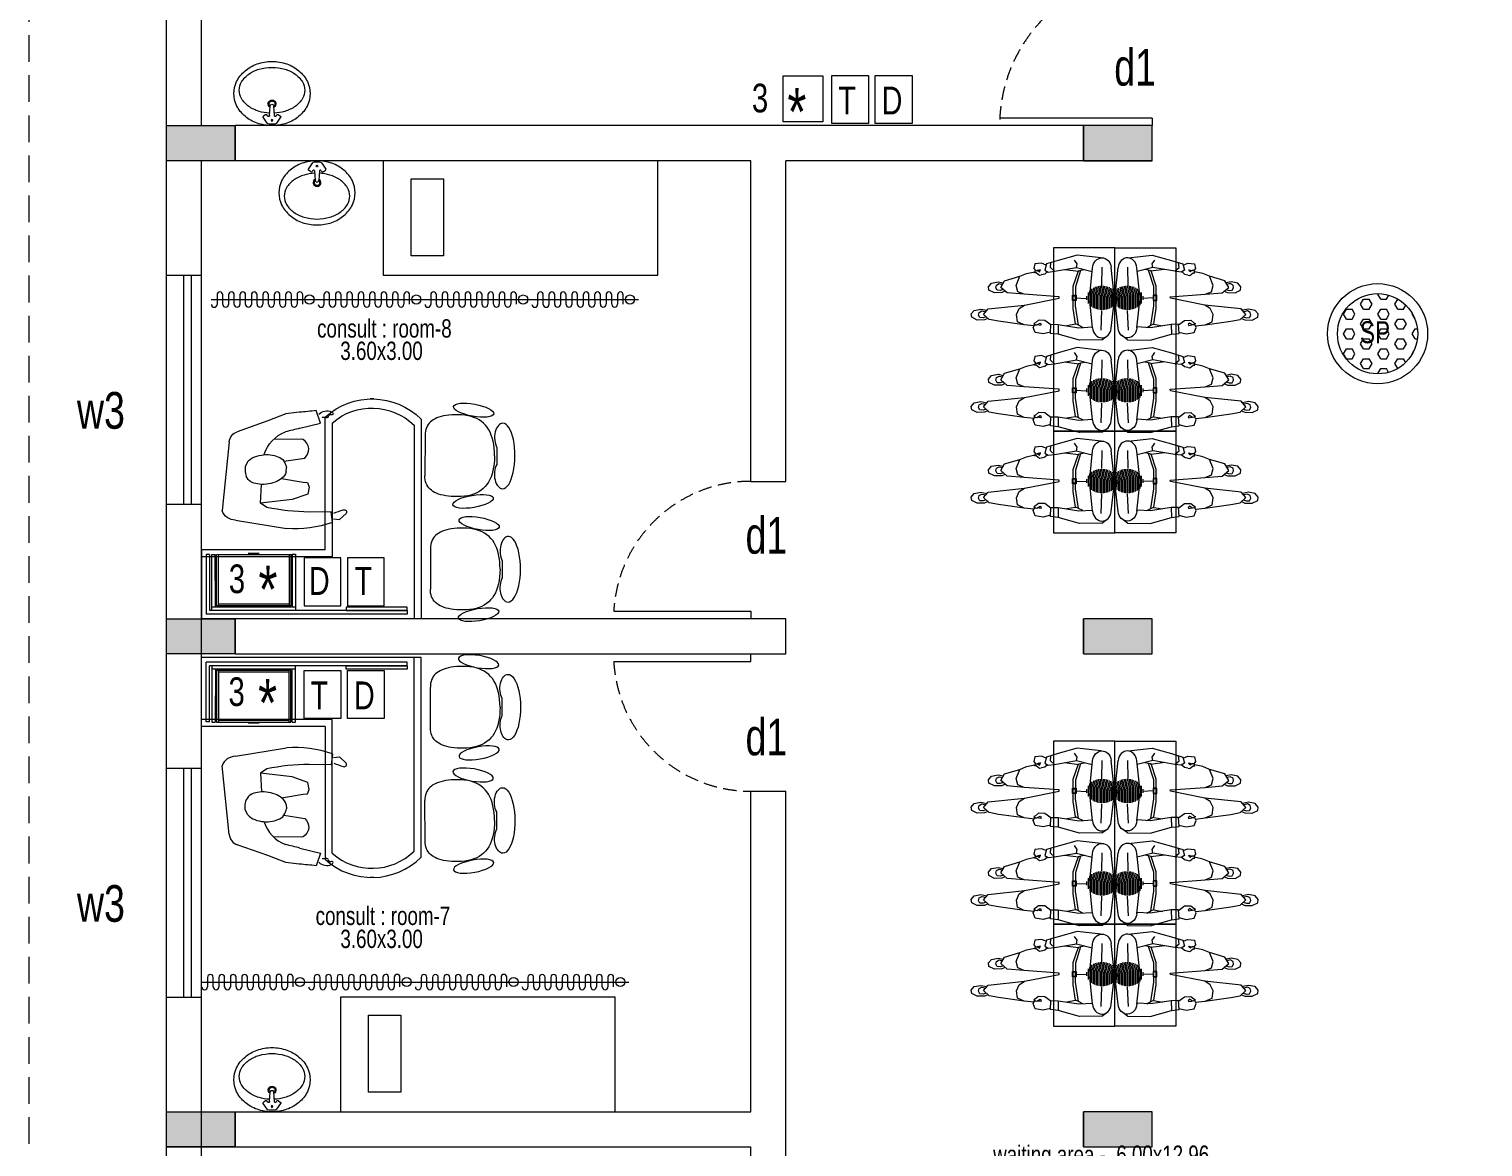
# Model space of a CAD drawing. Header units: metres. Extents: x 191982 to 427160, y -8904 to 80370.
# Drawn here: x 256643 to 266170, y 38614 to 45937 of the extents above; entities that cross this region are included whole.
import ezdxf

# ---------------------------------------------------------------- set-up
doc = ezdxf.new("R2010")
doc.units = ezdxf.units.M
doc.header["$LTSCALE"] = 700
doc.header["$MEASUREMENT"] = 0
for name, pattern in [('CENTER2', [28.575, 19.05, -3.175, 3.175, -3.175]), ('DASHED2', [0.375, 0.25, -0.125]), ('HIDDEN2', [0.1875, 0.125, -0.0625])]:
    doc.linetypes.add(name, pattern=pattern)
doc.layers.get('0').update_dxf_attribs({"lineweight": 9})
for name, color, linetype, lineweight in [('ELEVATION', 15, 'Continuous', 9), ('FURNITURE', 7, 'Continuous', 9), ('human', 8, 'Continuous', 9), ('MAIN GATE', 7, 'Continuous', 9), ('MANPLAN', 7, 'Continuous', 9), ('NEW PLANS', 7, 'Continuous', 9), ('PLAN', 7, 'Continuous', 9), ('STEPS', 7, 'CENTER2', 9)]:
    doc.layers.add(name, color=color, linetype=linetype, lineweight=lineweight)
doc.styles.get("Standard").update_dxf_attribs({"font": 'swisscl.ttf'})

# ---------------------------------------------------------------- blocks, each defined once
blk = doc.blocks.new('BASIN')
at = {"layer": 'PLAN'}
for p, q in [((-0.0664, 0.0159), (-0.1279, 0.0123)), ((-0.0732, 0.0397), (-0.062, 0.0562)), ((-0.0629, 0.0267), (-0.0719, 0.0327)), ((-0.0163, 0.0314), (-0.0551, 0.0576)), ((-0.0103, -0.0193), (-0.0103, 0.0193)), ((-0.0664, -0.0159), (-0.1279, -0.0123)), ((-0.0732, -0.0397), (-0.062, -0.0562)), ((-0.0629, -0.0267), (-0.0719, -0.0327)), ((-0.0163, -0.0315), (-0.0551, -0.0576))]:
    blk.add_line(p, q, dxfattribs=at)
blk.add_lwpolyline([(-0.2102, -0.25, 0.114941), (-0.1316, -0.2317, 0.103853), (-0.0616, -0.1768, 0.091249), (-0.0165, -0.0975, 0.083978), (0, 0, 0.083978), (-0.0165, 0.0975, 0.091249), (-0.0616, 0.1768, 0.103853), (-0.1316, 0.2317, 0.114941), (-0.2102, 0.25, 0.114941), (-0.2887, 0.2317, 0.103853), (-0.3588, 0.1768, 0.091249), (-0.4039, 0.0975, 0.083978), (-0.4204, 0, 0.083978), (-0.4039, -0.0975, 0.091249), (-0.3588, -0.1768, 0.103853), (-0.2887, -0.2317, 0.114941)], format="xyb", close=True, dxfattribs=at)
for points in [[(-0.082, 0.015, 0.058321), (-0.0937, 0.085, 0.08231), (-0.1256, 0.1515, 0.106842), (-0.1772, 0.1994, 0.134388), (-0.2316, 0.2143, 0.134388), (-0.286, 0.1994, 0.106842), (-0.3377, 0.1515, 0.08231), (-0.3696, 0.085, 0.070665), (-0.3816, 0)], [(-0.3816, 0, 0.070665), (-0.3696, -0.085, 0.08231), (-0.3377, -0.1515, 0.106842), (-0.286, -0.1994, 0.134388), (-0.2316, -0.2143, 0.134388), (-0.1772, -0.1994, 0.106842), (-0.1256, -0.1515, 0.08231), (-0.0937, -0.085, 0.058296), (-0.082, -0.015)]]:
    blk.add_lwpolyline(points, format="xyb", dxfattribs=at)
for radius in [0.00569, 0.00369]:
    blk.add_circle((-0.0349, 0), radius, dxfattribs=at)
for centre, radius, start, end in [((-0.142, -0.0004), 0.0257, 30.89641, 331.20825), ((-0.142, -0.0004), 0.0188, 42.66127, 320.64746), ((-0.1279, 0), 0.0123, 89.75733, 270.24267), ((-0.0691, 0.0369), 0.005, 145.96273, 235.96273), ((-0.0663, 0.0218), 0.0059, 268.92232, 55.39757), ((-0.0579, 0.0534), 0.005, 55.96273, 145.96273), ((-0.0247, 0.0197), 0.0144, 358.39997, 54.51472), ((-0.0691, -0.0369), 0.005, 123.91807, 214.03727), ((-0.0663, -0.0218), 0.0059, 304.60243, 91.07768), ((-0.0579, -0.0534), 0.005, 214.03727, 304.00089), ((-0.0247, -0.0197), 0.0144, 305.48528, 1.60003)]:
    blk.add_arc(centre, radius, start, end, dxfattribs=at)
blk = doc.blocks.new('ws')
at = {"layer": 'FURNITURE'}
for p, q in [((668704.6, 47927.4), (667265, 47927.4)), ((667265, 47477.2), (667265, 47927.4)), ((668658.9, 46660.3), (668658.9, 47927.4)), ((668704.6, 46621.1), (668704.6, 47927.4)), ((667295.5, 47507.7), (667295.5, 47897)), ((668613.2, 47897), (667295.5, 47897)), ((667318.3, 47507.7), (667318.3, 47874.1)), ((668613.2, 47874.1), (667318.3, 47874.1)), ((667332.9, 47874.1), (667332.7, 47505.7)), ((667881.3, 47873.9), (667332.9, 47874.1)), ((667881.3, 47851.1), (667332.9, 47851.3)), ((667355.7, 47851.3), (667355.5, 47505.7)), ((667363.3, 47843.6), (667363.1, 47505.7)), ((667850.8, 47843.5), (667363.3, 47843.6)), ((667375.5, 47843.6), (667375.3, 47505.7)), ((667838.6, 47831.3), (667375.5, 47831.5)), ((667838.4, 47505.5), (667838.6, 47843.5)), ((667850.6, 47505.5), (667850.8, 47843.5)), ((667858.2, 47505.5), (667858.4, 47851.1)), ((667881.1, 47505.5), (667881.3, 47873.9)), ((668213.4, 47874.1), (668613.2, 47874.1)), ((668213.4, 47851.3), (668213.4, 47874.1)), ((668613.2, 47851.3), (668213.4, 47851.3)), ((668613.2, 47874.1), (668613.2, 47897)), ((668613.2, 47874.1), (668613.2, 47851.3)), ((668120.7, 47522.9), (667265, 47522.9)), ((668075, 47477.2), (667265, 47477.2)), ((667318.3, 47507.7), (667295.5, 47507.7)), ((667332.7, 47505.7), (667355.5, 47505.7)), ((667363.1, 47505.7), (667850.6, 47505.5)), ((667375.3, 47517.9), (667838.4, 47517.7)), ((667642, 47499.1), (667571.7, 47499.1)), ((667858.2, 47505.5), (667881.1, 47505.5)), ((668075, 47477.2), (668075, 46606.5)), ((668120.7, 46646.1), (668120.7, 47522.9)), ((668393.3, 46487.4), (668371.1, 46487.4))]:
    blk.add_line(p, q, dxfattribs=at)
at = {"layer": 'FURNITURE', "ltscale": 12}
for p, q in [((668807.4, 47828.5, 375.4), (668798.3, 47820.7, 375.4)), ((668817.5, 47835.6, 375.4), (668807.4, 47828.5, 375.4)), ((668828.8, 47842, 375.4), (668817.5, 47835.6, 375.4)), ((668841.1, 47847.8, 375.4), (668828.8, 47842, 375.4)), ((668854.5, 47852.9, 375.4), (668841.1, 47847.8, 375.4)), ((668868.9, 47857.3, 375.4), (668854.5, 47852.9, 375.4)), ((668884.5, 47861.1, 375.4), (668868.9, 47857.3, 375.4)), ((668901.1, 47864.2, 375.4), (668884.5, 47861.1, 375.4)), ((668918.7, 47866.6, 375.4), (668901.1, 47864.2, 375.4)), ((668937.5, 47868.4, 375.4), (668918.7, 47866.6, 375.4)), ((668957.3, 47869.5, 375.4), (668937.5, 47868.4, 375.4)), ((668978.3, 47870, 375.4), (668957.3, 47869.5, 375.4)), ((669001.8, 47869.4, 375.4), (668978.3, 47870, 375.4)), ((669024.1, 47867.5, 375.4), (669001.8, 47869.4, 375.4)), ((669045.3, 47864.3, 375.4), (669024.1, 47867.5, 375.4)), ((669065.2, 47859.7, 375.4), (669045.3, 47864.3, 375.4)), ((669083.9, 47853.8, 375.4), (669065.2, 47859.7, 375.4)), ((669101.5, 47846.5, 375.4), (669083.9, 47853.8, 375.4)), ((669117.8, 47837.9, 375.4), (669101.5, 47846.5, 375.4)), ((669132.9, 47827.9, 375.4), (669117.8, 47837.9, 375.4)), ((669146.9, 47816.6, 375.4), (669132.9, 47827.9, 375.4)), ((668764.9, 47747.8, 375.4), (668764.5, 47734.7, 375.4)), ((668765.9, 47466.6, 375.4), (668764.5, 47734.7, 375.4)), ((668766.5, 47760.2, 375.4), (668764.9, 47747.8, 375.4)), ((668769.1, 47772, 375.4), (668766.5, 47760.2, 375.4)), ((668772.8, 47783, 375.4), (668769.1, 47772, 375.4)), ((668777.6, 47793.5, 375.4), (668772.8, 47783, 375.4)), ((668783.4, 47803.2, 375.4), (668777.6, 47793.5, 375.4)), ((668790.3, 47812.3, 375.4), (668783.4, 47803.2, 375.4)), ((668798.3, 47820.7, 375.4), (668790.3, 47812.3, 375.4)), ((669159.6, 47803.9, 375.4), (669146.9, 47816.6, 375.4)), ((669171.2, 47789.9, 375.4), (669159.6, 47803.9, 375.4)), ((669181.5, 47774.6, 375.4), (669171.2, 47789.9, 375.4)), ((669190.7, 47757.8, 375.4), (669181.5, 47774.6, 375.4)), ((669198.6, 47739.8, 375.4), (669190.7, 47757.8, 375.4)), ((669205.3, 47720.4, 375.4), (669198.6, 47739.8, 375.4)), ((669210.9, 47699.6, 375.4), (669205.3, 47720.4, 375.4)), ((669215.2, 47677.5, 375.4), (669210.9, 47699.6, 375.4)), ((669218.4, 47654.1, 375.4), (669215.2, 47677.5, 375.4)), ((669220.3, 47629.3, 375.4), (669218.4, 47654.1, 375.4)), ((669236.2, 47547.3, 375.4), (669235.6, 47659.2, 375.4)), ((669218.9, 47552.2, 375.4), (669216, 47528.7, 375.4)), ((669220.6, 47577, 375.4), (669218.9, 47552.2, 375.4)), ((669221.1, 47603.1, 375.4), (669220.3, 47629.3, 375.4)), ((669221.1, 47603.1, 375.4), (669220.6, 47577, 375.4)), ((668766.5, 47453.5, 375.4), (668765.9, 47466.6, 375.4)), ((668768.2, 47441.1, 375.4), (668766.5, 47453.5, 375.4)), ((669192.3, 47448.1, 375.4), (669183.4, 47431.3, 375.4)), ((669200.1, 47466.3, 375.4), (669192.3, 47448.1, 375.4)), ((669206.6, 47485.7, 375.4), (669200.1, 47466.3, 375.4)), ((669211.9, 47506.6, 375.4), (669206.6, 47485.7, 375.4)), ((669216, 47528.7, 375.4), (669211.9, 47506.6, 375.4)), ((668771, 47429.4, 375.4), (668768.2, 47441.1, 375.4)), ((668774.8, 47418.4, 375.4), (668771, 47429.4, 375.4)), ((668779.7, 47408, 375.4), (668774.8, 47418.4, 375.4)), ((668785.6, 47398.3, 375.4), (668779.7, 47408, 375.4)), ((668792.6, 47389.3, 375.4), (668785.6, 47398.3, 375.4)), ((668800.7, 47381, 375.4), (668792.6, 47389.3, 375.4)), ((668809.9, 47373.3, 375.4), (668800.7, 47381, 375.4)), ((668820.1, 47366.3, 375.4), (668809.9, 47373.3, 375.4)), ((668831.4, 47360, 375.4), (668820.1, 47366.3, 375.4)), ((668843.8, 47354.4, 375.4), (668831.4, 47360, 375.4)), ((668857.2, 47349.4, 375.4), (668843.8, 47354.4, 375.4)), ((669086.7, 47351, 375.4), (669068, 47344.9, 375.4)), ((669104.1, 47358.5, 375.4), (669086.7, 47351, 375.4)), ((669120.4, 47367.3, 375.4), (669104.1, 47358.5, 375.4)), ((669135.4, 47377.4, 375.4), (669120.4, 47367.3, 375.4)), ((669149.2, 47388.9, 375.4), (669135.4, 47377.4, 375.4)), ((669161.8, 47401.7, 375.4), (669149.2, 47388.9, 375.4)), ((669173.2, 47415.8, 375.4), (669161.8, 47401.7, 375.4)), ((669183.4, 47431.3, 375.4), (669173.2, 47415.8, 375.4)), ((668871.7, 47345.1, 375.4), (668857.2, 47349.4, 375.4)), ((668887.3, 47341.5, 375.4), (668871.7, 47345.1, 375.4)), ((668903.9, 47338.6, 375.4), (668887.3, 47341.5, 375.4)), ((668921.6, 47336.4, 375.4), (668903.9, 47338.6, 375.4)), ((668940.4, 47334.8, 375.4), (668921.6, 47336.4, 375.4)), ((668960.3, 47333.9, 375.4), (668940.4, 47334.8, 375.4)), ((668981.2, 47333.7, 375.4), (668960.3, 47333.9, 375.4)), ((669004.7, 47334.5, 375.4), (668981.2, 47333.7, 375.4)), ((669027, 47336.6, 375.4), (669004.7, 47334.5, 375.4)), ((669048.1, 47340.1, 375.4), (669027, 47336.6, 375.4)), ((669068, 47344.9, 375.4), (669048.1, 47340.1, 375.4)), ((668754.3, 47070, 375.4), (668747.4, 47060.9, 375.4)), ((668762.3, 47078.4, 375.4), (668754.3, 47070, 375.4)), ((668771.4, 47086.2, 375.4), (668762.3, 47078.4, 375.4)), ((668781.5, 47093.3, 375.4), (668771.4, 47086.2, 375.4)), ((668792.7, 47099.7, 375.4), (668781.5, 47093.3, 375.4)), ((668805, 47105.5, 375.4), (668792.7, 47099.7, 375.4)), ((668818.4, 47110.6, 375.4), (668805, 47105.5, 375.4)), ((668832.9, 47115, 375.4), (668818.4, 47110.6, 375.4)), ((668848.4, 47118.8, 375.4), (668832.9, 47115, 375.4)), ((668865, 47121.9, 375.4), (668848.4, 47118.8, 375.4)), ((668882.7, 47124.3, 375.4), (668865, 47121.9, 375.4)), ((668901.5, 47126.1, 375.4), (668882.7, 47124.3, 375.4)), ((668921.3, 47127.2, 375.4), (668901.5, 47126.1, 375.4)), ((668942.2, 47127.7, 375.4), (668921.3, 47127.2, 375.4)), ((668965.8, 47127.1, 375.4), (668942.2, 47127.7, 375.4)), ((668988.1, 47125.3, 375.4), (668965.8, 47127.1, 375.4)), ((669009.2, 47122, 375.4), (668988.1, 47125.3, 375.4)), ((669029.2, 47117.4, 375.4), (669009.2, 47122, 375.4)), ((669047.9, 47111.5, 375.4), (669029.2, 47117.4, 375.4)), ((669065.4, 47104.2, 375.4), (669047.9, 47111.5, 375.4)), ((669081.8, 47095.6, 375.4), (669065.4, 47104.2, 375.4)), ((669096.9, 47085.6, 375.4), (669081.8, 47095.6, 375.4)), ((669110.8, 47074.3, 375.4), (669096.9, 47085.6, 375.4)), ((669123.6, 47061.6, 375.4), (669110.8, 47074.3, 375.4)), ((668728.9, 47005.5, 375.4), (668728.4, 46992.4, 375.4)), ((668729.9, 46724.3, 375.4), (668728.4, 46992.4, 375.4)), ((668730.4, 47017.9, 375.4), (668728.9, 47005.5, 375.4)), ((668733.1, 47029.7, 375.4), (668730.4, 47017.9, 375.4)), ((668736.7, 47040.8, 375.4), (668733.1, 47029.7, 375.4)), ((668741.5, 47051.2, 375.4), (668736.7, 47040.8, 375.4)), ((668747.4, 47060.9, 375.4), (668741.5, 47051.2, 375.4)), ((669135.1, 47047.6, 375.4), (669123.6, 47061.6, 375.4)), ((669145.5, 47032.3, 375.4), (669135.1, 47047.6, 375.4)), ((669154.6, 47015.6, 375.4), (669145.5, 47032.3, 375.4)), ((669162.6, 46997.5, 375.4), (669154.6, 47015.6, 375.4)), ((669169.3, 46978.1, 375.4), (669162.6, 46997.5, 375.4)), ((669174.8, 46957.3, 375.4), (669169.3, 46978.1, 375.4)), ((669179.2, 46935.2, 375.4), (669174.8, 46957.3, 375.4)), ((669182.3, 46911.8, 375.4), (669179.2, 46935.2, 375.4)), ((669184.3, 46887, 375.4), (669182.3, 46911.8, 375.4)), ((669185, 46860.9, 375.4), (669184.3, 46887, 375.4)), ((669200.1, 46805, 375.4), (669199.5, 46916.9, 375.4)), ((669180, 46786.4, 375.4), (669175.9, 46764.3, 375.4)), ((669182.9, 46809.9, 375.4), (669180, 46786.4, 375.4)), ((669184.6, 46834.7, 375.4), (669182.9, 46809.9, 375.4)), ((669185, 46860.9, 375.4), (669184.6, 46834.7, 375.4)), ((668730.5, 46711.2, 375.4), (668729.9, 46724.3, 375.4)), ((668732.2, 46698.8, 375.4), (668730.5, 46711.2, 375.4)), ((668734.9, 46687.1, 375.4), (668732.2, 46698.8, 375.4)), ((668738.7, 46676.1, 375.4), (668734.9, 46687.1, 375.4)), ((669147.3, 46689, 375.4), (669137.2, 46673.6, 375.4)), ((669156.3, 46705.8, 375.4), (669147.3, 46689, 375.4)), ((669164.1, 46724, 375.4), (669156.3, 46705.8, 375.4)), ((669170.6, 46743.5, 375.4), (669164.1, 46724, 375.4)), ((669175.9, 46764.3, 375.4), (669170.6, 46743.5, 375.4)), ((668743.6, 46665.7, 375.4), (668738.7, 46676.1, 375.4)), ((668749.6, 46656, 375.4), (668743.6, 46665.7, 375.4)), ((668756.6, 46647, 375.4), (668749.6, 46656, 375.4)), ((668764.7, 46638.7, 375.4), (668756.6, 46647, 375.4)), ((668773.8, 46631, 375.4), (668764.7, 46638.7, 375.4)), ((668784.1, 46624, 375.4), (668773.8, 46631, 375.4)), ((668795.4, 46617.7, 375.4), (668784.1, 46624, 375.4)), ((668807.7, 46612.1, 375.4), (668795.4, 46617.7, 375.4)), ((668821.2, 46607.1, 375.4), (668807.7, 46612.1, 375.4)), ((668835.7, 46602.9, 375.4), (668821.2, 46607.1, 375.4)), ((668851.3, 46599.3, 375.4), (668835.7, 46602.9, 375.4)), ((668867.9, 46596.3, 375.4), (668851.3, 46599.3, 375.4)), ((668885.6, 46594.1, 375.4), (668867.9, 46596.3, 375.4)), ((668904.4, 46592.5, 375.4), (668885.6, 46594.1, 375.4)), ((668924.2, 46591.6, 375.4), (668904.4, 46592.5, 375.4)), ((668945.2, 46591.4, 375.4), (668924.2, 46591.6, 375.4)), ((668968.7, 46592.2, 375.4), (668945.2, 46591.4, 375.4)), ((668991, 46594.3, 375.4), (668968.7, 46592.2, 375.4)), ((669012.1, 46597.8, 375.4), (668991, 46594.3, 375.4)), ((669032, 46602.6, 375.4), (669012.1, 46597.8, 375.4)), ((669050.6, 46608.7, 375.4), (669032, 46602.6, 375.4)), ((669068.1, 46616.2, 375.4), (669050.6, 46608.7, 375.4)), ((669084.3, 46625, 375.4), (669068.1, 46616.2, 375.4)), ((669099.4, 46635.1, 375.4), (669084.3, 46625, 375.4)), ((669113.2, 46646.6, 375.4), (669099.4, 46635.1, 375.4)), ((669125.8, 46659.4, 375.4), (669113.2, 46646.6, 375.4)), ((669137.2, 46673.6, 375.4), (669125.8, 46659.4, 375.4))]:
    blk.add_line(p, q, dxfattribs=at)
at = {"layer": 'FURNITURE', "color": 8}
for p, q in [((667487.6, 47281.4), (667822.4, 47336.9)), ((668122.3, 47297.1), (668115.7, 47226.3)), ((668130.8, 47272.7), (668168.3, 47277.1)), ((668168.3, 47277.1), (668213.7, 47237.3)), ((667445.6, 46768.1), (667399.3, 47219.1)), ((667692.3, 47198.2), (667652, 47170.9)), ((667858.2, 47147), (667652, 47170.9)), ((667652, 47170.9), (667658.1, 47047.4)), ((668115.7, 47226.3), (667970.3, 47228.6)), ((667961.9, 47110.4), (667858.2, 47147)), ((667959.2, 47034.4), (667971, 47064.7)), ((667971, 47064.7), (667961.9, 47110.4)), ((667551.9, 46965.5), (667558.6, 46995.3)), ((667790.2, 47008.7), (667932.2, 47032.5)), ((667932.2, 47032.5), (667959.2, 47034.4)), ((667551.8, 46933.1), (667551.9, 46965.5)), ((667566.3, 46899.4), (667551.8, 46933.1)), ((667804.8, 46895.3), (667942.2, 46874.6)), ((667818.7, 46965.9), (667820.9, 46937.2)), ((667699.3, 46631.4), (667499.6, 46702.1)), ((667922.6, 46751), (667738.2, 46752.8)), ((667930.8, 46754), (667922.6, 46751)), ((667818.3, 46585.9), (667699.3, 46631.4)), ((667910, 46680.1), (668043.9, 46647.4)), ((668043.9, 46647.4), (668016.1, 46564.4)), ((668077.6, 46608.5), (668055.8, 46609.4)), ((667905.7, 46574.8), (667818.3, 46585.9)), ((668016.1, 46564.4), (668016.1, 46564.4)), ((668016.1, 46564.4), (668016.1, 46564.4))]:
    blk.add_line(p, q, dxfattribs=at)
at = {"layer": 'FURNITURE'}
for radius, start, end in [(455.4, 227.58428, 315.07695), (395.4, 228.60258, 314.42061)]:
    blk.add_arc((668382.2, 46942.7), radius, start, end, dxfattribs=at)
at = {"layer": 'FURNITURE', "ltscale": 12, "extrusion": (0, 0, -1)}
for centre, major_axis, ratio, start_param, end_param in [((669081, 47901.1, 0), (-132.2, 22.6), 0.3, -1.570796, 4.712389), ((669274, 47724.1, 0), (-0.5, 93.9), 0.571429, 3.95137, 6.283186), ((669274.7, 47603.4, 0), (-1.2, 214.5), 0.375, 0, 3.141593), ((669275.4, 47482.8, 0), (-0.5, 93.9), 0.571429, 3.141592, 5.473402), ((669084.3, 47303.7, 0), (131.9, 24), 0.3, 4.712389, 10.995574), ((669044.9, 47158.8, 0), (-132.2, 22.6), 0.3, -1.570796, 4.712389), ((669238, 46981.8, 0), (-0.5, 93.9), 0.571429, 3.95137, 6.283186), ((669238.7, 46861.1, 0), (-1.2, 214.5), 0.375, 0, 3.141593), ((669239.3, 46740.5, 0), (-0.5, 93.9), 0.571429, 3.141592, 5.473402), ((669048.2, 46561.4, 0), (131.9, 24), 0.3, 4.712389, 10.995574)]:
    blk.add_ellipse(centre, major_axis=major_axis, ratio=ratio, start_param=start_param, end_param=end_param, dxfattribs=at)
at = {"layer": 'FURNITURE', "color": 8}
for centre, major_axis, ratio, start_param, end_param in [((667489.6, 47184.9), (95.7, -12.3), 1, 1.719618, 2.907669), ((667890.7, 46701.4), (685.9, -91), 0.919648, 1.350379, 1.791214), ((667970.5, 45939.2), (1362.8, 149), 0.939866, 1.46862, 1.672973), ((668598.4, 48448.2), (1287.2, -173.8), 1, 4.47917, 4.53015), ((668199.3, 47229.4), (2.8, 16.1), 1, 2.999443, 5.387528), ((667629.4, 46965.7), (13.3, 75.6), 1, 0.753992, 1.348649), ((667659.4, 46884.7), (28.1, 159.6), 1, 0.348288, 0.635012), ((667669.5, 46828.9), (215.4, -37.9), 1, 1.651056, 1.920034), ((667669.5, 46828.9), (37.9, 215.4), 1, -0.188719, 0.08026), ((667691.5, 46887), (27.2, 154.3), 1, -0.506934, -0.188719), ((667749.7, 46950.8), (69.6, -12.3), 1, 0.389868, 1.134958), ((667650, 46970.3), (108.1, -19), 1, 4.018348, 4.557921), ((667753.4, 46927.6), (59.8, -10.5), 1, 5.290249, 6.09033), ((667740.9, 46947.2), (14, 79.4), 1, 4.347655, 4.762279), ((667692.3, 47070.9), (37.9, 215.4), 1, 2.952874, 3.221852), ((667692.3, 47070.9), (37.9, 215.4), 1, 3.221852, 3.490831), ((667898.6, 46920.2), (230.4, -31.4), 1, 3.571543, 4.480193), ((667703.1, 47009.8), (27.2, 154.3), 1, 3.490831, 3.809046), ((667527, 46779.6), (81, -14.3), 1, 3.456142, 4.546182), ((666219.5, 39981.7), (977.7, 6838.9), 1, -0.105221, -0.091082), ((668085.1, 46602.5), (1.66, 9.45), 1, -1.145356, 1.069697), ((668113, 46609.6), (3.3, 18.9), 1, 1.996237, 3.283887), ((668117.6, 46579.7), (11.7, -2.1), 1, 0.741246, 2.194457), ((667274.9, 39295.9), (972.1, 7241.2), 1, 0.031824, 0.046996), ((668087.4, 46645.9), (78.6, -13.8), 1, 4.14765, 5.268631), ((668110.9, 46587.4), (16.5, -2.9), 1, 5.268631, 6.380468)]:
    blk.add_ellipse(centre, major_axis=major_axis, ratio=ratio, start_param=start_param, end_param=end_param, dxfattribs=at)
at = {"layer": 'FURNITURE', "color": 8, "extrusion": (0, 0, -1)}
blk.add_ellipse((667893.2, 46818.4), major_axis=(73.4, -12.9), ratio=1, start_param=-1.028066, end_param=0.867547, dxfattribs=at)
blk = doc.blocks.new('Seating Man')
at = {"layer": 'MANPLAN'}
for p, q in [((-143.1, 536.7), (-125.2, 572.5)), ((-125.2, 572.5), (-103.1, 575.2)), ((-103.1, 575.2), (-79.7, 555.9)), ((-141.7, 487.8), (-143.1, 536.7)), ((-132.5, 465.4), (-141.7, 487.8)), ((-139.8, 457.1), (-105.8, 495.6)), ((-127.9, 498.1), (-126.5, 518.1)), ((-121.7, 477.7), (-127.9, 498.1)), ((-126.5, 518.1), (-110, 527)), ((-110, 527), (-92.8, 523.6)), ((-105.8, 495.6), (-69.6, 463.9)), ((-92.8, 523.6), (-83.2, 505.7)), ((-83.2, 505.7), (-88.9, 480.8)), ((-79.7, 555.9), (-71.5, 511.9)), ((-71.5, 511.9), (-79.3, 472.4)), ((-174.7, 227.7), (-151.2, 396)), ((-151.2, 396), (-139.8, 457.1)), ((-69.6, 463.9), (-44.7, 225.8)), ((34.7, 339.4), (71, 382.4)), ((35.4, 424), (53.3, 459.8)), ((36.8, 375.1), (35.4, 424)), ((50.6, 385.5), (51.9, 405.4)), ((56.8, 365), (50.6, 385.5)), ((51.9, 405.4), (68.5, 414.4)), ((53.3, 459.8), (75.4, 462.5)), ((68.5, 414.4), (85.7, 410.9)), ((71, 382.4), (114, 357.5)), ((75.4, 462.5), (98.8, 443.3)), ((85.7, 410.9), (95.3, 393)), ((95.3, 393), (90.3, 371.2)), ((98.8, 443.3), (107, 399.2)), ((107, 399.2), (100.4, 365.4)), ((25.8, 228.6), (34.7, 339.4)), ((46, 352.7), (36.8, 375.1)), ((114, 357.5), (143.8, 257.4)), ((-182, 164.1), (-174.7, 227.7)), ((-174.7, 227.7), (-154.3, 273.1)), ((-154.3, 273.1), (-106.9, 279.6)), ((-106.9, 279.6), (-67, 262)), ((-67, 262), (-44.7, 225.8)), ((-44.7, 225.8), (0, 0)), ((8.9, -0.8), (25.8, 228.6)), ((25.8, 228.6), (42.6, 270.3)), ((42.6, 270.3), (84.3, 280.5)), ((84.3, 280.5), (143.8, 257.4)), ((143.8, 257.4), (161.4, 213.8)), ((161.4, 213.8), (173.2, 158.6)), ((-233.8, 104.7), (-225.1, 156.2)), ((-221.8, 56.6), (-233.8, 104.7)), ((-225.1, 156.2), (-190.9, 168.7)), ((-190.9, 168.7), (-168.7, 157.3)), ((-177.9, 122.1), (-174.1, 140.5)), ((-170.9, 117.2), (-177.9, 122.1)), ((-173.6, 155.1), (-174.7, 144.8)), ((-174.7, 144.8), (-162.7, 124.8)), ((-166, 164.9), (-173.6, 155.1)), ((-162.7, 124.8), (-170.9, 117.2)), ((-160.6, 153.5), (-166, 164.9)), ((-143.8, 135.1), (-160.6, 153.5)), ((-145.4, 93.4), (-143.8, 135.1)), ((149.6, 128.2), (166.9, 150.1)), ((151.9, 116.2), (149.6, 128.2)), ((158.3, 92.6), (152.9, 114.6)), ((166.9, 150.1), (166.9, 161.4)), ((166.9, 161.4), (180.5, 155.3)), ((180.5, 144), (172.2, 128.2)), ((172.2, 128.2), (186.5, 120.7)), ((177.5, 138.4), (180.7, 123.8)), ((194.8, 165.1), (180.5, 154.1)), ((180.5, 155.3), (180.5, 144)), ((186.5, 120.7), (180.5, 144)), ((224.9, 158.3), (194.8, 165.1)), ((217.4, 84.6), (229.5, 115.4)), ((229.5, 115.4), (224.9, 158.3)), ((-274.9, -133.2), (-236, 6.9)), ((-236, 6.9), (-230.4, 57)), ((-171.9, 5), (-236, 6.9)), ((-230.4, 57), (-171, 54.2)), ((-171.9, 5), (-193.3, -130.4)), ((-174.7, 54.4), (-145.4, 93.4)), ((-171, 54.2), (-171.9, 5)), ((0, 0), (8.9, -0.8)), ((174.3, 75.4), (158.3, 92.6)), ((184.6, 92.2), (171.6, 70.9)), ((171.6, 70.9), (176.2, 30.1)), ((176.2, 30.1), (200.4, 57)), ((176.2, 30.1), (201.3, -113.7)), ((224.5, 82.9), (184.6, 92.2)), ((200.4, 57), (233.2, 53.3)), ((246.8, 6.9), (224.5, 82.9)), ((282.1, -118.4), (246.8, 6.9)), ((-171, -107.2), (-180.8, -51.2)), ((-168.2, -107.2), (-67, -93.3)), ((-67, -93.3), (78.8, -93.3)), ((78.8, -93.3), (179, -126.7)), ((187.8, -35.9), (176.2, -130.4)), ((-272.7, -280.7), (-274.9, -133.2)), ((-193.3, -130.4), (-187.7, -218.9)), ((-191.7, -155), (-177.5, -127.7)), ((-177.5, -127.7), (-168.2, -107.2)), ((-177.5, -127.7), (-49.4, -108.2)), ((-49.4, -108.2), (76, -109.1)), ((14.4, -180.6), (-9.9, -180.6)), ((2.3, -108.6), (-1, -180.6)), ((76, -109.1), (182.7, -142.5)), ((201.3, -113.7), (174.7, -217)), ((179, -126.7), (182.7, -142.5)), ((182.7, -142.5), (187.4, -167.6)), ((201.3, -113.7), (224.5, -119.3)), ((224.5, -119.3), (249.6, -100.7)), ((264.2, -276.1), (282.1, -118.4)), ((-272.7, -280.7), (-243.1, -320.8)), ((-209.7, -275.2), (-81.3, -281.3)), ((-194, -219.6), (-16.3, -200.6)), ((17.3, -280.6), (-76.4, -280.6)), ((19.5, -270.6), (-76, -270.6)), ((21.6, -260.6), (-74.8, -260.6)), ((23.8, -250.6), (-72.8, -250.6)), ((25.9, -240.6), (-69.9, -240.6)), ((28.1, -230.6), (-66, -230.6)), ((30.2, -220.6), (-60.9, -220.6)), ((32.4, -210.6), (-54.4, -210.6)), ((34.5, -200.6), (-45.8, -200.6)), ((36.7, -190.6), (-33.6, -190.6)), ((18.1, -277.8), (80.5, -291)), ((19.9, -200.6), (198.5, -219.6)), ((20.2, -268), (80.9, -280.9)), ((22.3, -258.2), (80.5, -270.6)), ((24.4, -248.4), (79.2, -260.1)), ((26.4, -238.6), (77, -249.4)), ((28.5, -228.8), (73.6, -238.4)), ((30.6, -219.1), (68.9, -227.2)), ((32.7, -209.3), (62.4, -215.6)), ((34.8, -199.5), (53, -203.4)), ((202.3, -280.1), (83.7, -278.9)), ((-197.3, -342.4), (-27.2, -360.6)), ((15.2, -290.6), (-76, -290.6)), ((13, -300.6), (-74.9, -300.6)), ((10.9, -310.6), (-73, -310.6)), ((8.7, -320.6), (-70.2, -320.6)), ((6.6, -330.6), (-66.5, -330.6)), ((4.5, -340.6), (-61.6, -340.6)), ((2.3, -350.6), (-55.2, -350.6)), ((0.2, -360.6), (-46.9, -360.6)), ((-2, -370.6), (-35.3, -370.6)), ((-2.7, -380.6), (-14.6, -380.6)), ((-3.7, -380.5), (7, -382.7)), ((-2.7, -375.6), (19.8, -380.4)), ((-0.6, -365.8), (35.4, -373.4)), ((1.5, -356), (46.2, -365.5)), ((3.6, -346.2), (54.6, -357.1)), ((5.7, -336.4), (61.3, -348.3)), ((7.7, -326.7), (66.8, -339.2)), ((9.8, -316.9), (71.3, -329.9)), ((11.9, -307.1), (74.8, -320.5)), ((14, -297.3), (77.5, -310.8)), ((16, -287.5), (79.4, -301)), ((40.3, -359.2), (201.9, -342.4))]:
    blk.add_line(p, q, dxfattribs=at)
for points in [[(-15.1, -88.2), (19.4, -88.2), (19.4, -111.5), (-15.1, -111.5)], [(-12.6, -89.8), (16.6, -89.8), (16.6, -109.9), (-12.6, -109.9)]]:
    blk.add_lwpolyline(points, close=True, dxfattribs=at)
blk.add_ellipse((-187.5, -281.1), major_axis=(72.5, 0), ratio=0.852791, start_param=1.661118, end_param=4.57586, dxfattribs=at)
at = {"layer": 'MANPLAN', "extrusion": (0, 0, -1)}
blk.add_ellipse((192, -281.1), major_axis=(-72.5, 0), ratio=0.852791, start_param=1.661118, end_param=4.57586, dxfattribs=at)
blk = doc.blocks.new('BED1')
at = {"layer": 'FURNITURE'}
for p, q in [((3524654.9, 167437.7), (3524654.9, 169237.7)), ((3524654.9, 169237.7), (3525404.9, 169237.7)), ((3525404.9, 169237.7), (3525404.9, 167437.7)), ((3525404.9, 167437.7), (3524654.9, 167437.7))]:
    blk.add_line(p, q, dxfattribs=at)
blk.add_lwpolyline([(3525277.1, 169053.9), (3524772.3, 169053.9), (3524772.3, 168842.1), (3525277.1, 168842.1)], close=True, dxfattribs=at)
blk = doc.blocks.new('cur1')
at = {"layer": 'ELEVATION', "ltscale": 0.01}
blk.add_line((0, -701.4), (0, 0), dxfattribs=at)
blk.add_lwpolyline([(31.2, -99.6), (-31.2, -99.7, 1), (-31.2, -137.2), (31.3, -137.1, -1), (31.3, -174.6), (-31.2, -174.7, 1), (-31.1, -212.2), (31.4, -212.1, -1), (31.4, -249.6), (-31.1, -249.7, 1), (-31.1, -287.2), (31.4, -287.1, -1), (31.5, -324.6), (-31, -324.7, 1), (-31, -362.2), (31.5, -362.1, -1), (31.5, -399.6), (-31, -399.7, 1), (-30.9, -437.2), (31.6, -437.1, -1), (31.6, -474.6), (-30.9, -474.7, 1), (-30.9, -512.2), (31.6, -512.1, -1), (31.7, -549.6), (-30.8, -549.7, 1), (-30.8, -587.2), (31.7, -587.1, -1), (31.7, -624.6), (-30.8, -624.7, 1), (-30.7, -662.2), (31.8, -662.1, -1), (31.8, -699.6)], format="xyb", dxfattribs=at)
blk.add_circle((0, -55.4), 29.9, dxfattribs=at)
blk = doc.blocks.new('DAS')
at = {"layer": 'MAIN GATE'}
h = blk.add_hatch(dxfattribs=at)
h.set_pattern_fill('HEX', color=1, scale=0.3, style=0)
h.paths.add_polyline_path([(-3163.779, -2.1999, 1), (-3163.253, -2.1999, 1)])
at = {"layer": 'MAIN GATE', "color": 5}
for radius in [0.3279, 0.263]:
    blk.add_circle((-3163.516, -2.1999), radius, dxfattribs=at)
at = {"layer": 'NEW PLANS', "color": 7}
blk.add_text('SP', height=0.144, dxfattribs=at).set_placement((-3163.6314, -2.2621))

msp = doc.modelspace()

# ---------------------------------------------------------------- hatches: boundary and pattern name
at = {"layer": 'NEW PLANS'}
for points in [[(257542.955, 45304.132), (257542.955, 45074.132), (257772.955, 45074.132), (257772.955, 45304.132)], [(257542.955, 45304.132), (257542.955, 45074.132), (257772.955, 45074.132), (257772.955, 45304.132)], [(257772.955, 45304.132), (257772.955, 45074.132), (257992.955, 45074.132), (257992.955, 45304.132)], [(257772.955, 45304.132), (257772.955, 45074.132), (257992.955, 45074.132), (257992.955, 45304.132)], [(263552.955, 45304.132), (263552.955, 45074.132), (263772.955, 45074.132), (263772.955, 45304.132)], [(263552.955, 45304.132), (263552.955, 45074.132), (263772.955, 45074.132), (263772.955, 45304.132)], [(263552.955, 45304.132), (263552.955, 45074.132), (263772.955, 45074.132), (263772.955, 45304.132)], [(263552.955, 45304.132), (263552.955, 45074.132), (263772.955, 45074.132), (263772.955, 45304.132)], [(263772.955, 45304.132), (263772.955, 45074.132), (264002.955, 45074.132), (264002.955, 45304.132)], [(263772.955, 45304.132), (263772.955, 45074.132), (264002.955, 45074.132), (264002.955, 45304.132)], [(263772.955, 45304.132), (263772.955, 45074.132), (264002.955, 45074.132), (264002.955, 45304.132)], [(263772.955, 45304.132), (263772.955, 45074.132), (264002.955, 45074.132), (264002.955, 45304.132)], [(257542.955, 42074.132), (257542.955, 41844.132), (257772.955, 41844.132), (257772.955, 42074.132)], [(257772.955, 42074.132), (257772.955, 41844.132), (257992.955, 41844.132), (257992.955, 42074.132)], [(263552.955, 42074.132), (263552.955, 41844.132), (263772.955, 41844.132), (263772.955, 42074.132)], [(263552.955, 42074.132), (263552.955, 41844.132), (263772.955, 41844.132), (263772.955, 42074.132)], [(263772.955, 42074.132), (263772.955, 41844.132), (264002.955, 41844.132), (264002.955, 42074.132)], [(263772.955, 42074.132), (263772.955, 41844.132), (264002.955, 41844.132), (264002.955, 42074.132)], [(257542.955, 38844.132), (257542.955, 38614.132), (257772.955, 38614.132), (257772.955, 38844.132)], [(257772.955, 38844.132), (257772.955, 38614.132), (257992.955, 38614.132), (257992.955, 38844.132)], [(263552.955, 38844.132), (263552.955, 38614.132), (263772.955, 38614.132), (263772.955, 38844.132)], [(263552.955, 38844.132), (263552.955, 38614.132), (263772.955, 38614.132), (263772.955, 38844.132)], [(263772.955, 38844.132), (263772.955, 38614.132), (264002.955, 38614.132), (264002.955, 38844.132)], [(263772.955, 38844.132), (263772.955, 38614.132), (264002.955, 38614.132), (264002.955, 38844.132)]]:
    msp.add_hatch(color=256, dxfattribs=at).paths.add_polyline_path(points)

# ---------------------------------------------------------------- linework, layer by layer
for points in [[(261584.837, 45629.379), (261844.203, 45629.379), (261844.203, 45328.088), (261584.837, 45328.088)], [(261903.211, 45632.296), (262144.615, 45632.296), (262144.615, 45317.921), (261903.211, 45317.921)], [(262187.417, 45632.296), (262428.822, 45632.296), (262428.822, 45317.921), (262187.417, 45317.921)], [(258445.184, 42159.114), (258686.588, 42159.114), (258686.588, 42473.489), (258445.184, 42473.489)], [(258729.391, 42159.114), (258970.795, 42159.114), (258970.795, 42473.489), (258729.391, 42473.489)], [(258445.184, 41734.149), (258686.588, 41734.149), (258686.588, 41419.774), (258445.184, 41419.774)], [(258729.391, 41734.149), (258970.795, 41734.149), (258970.795, 41419.774), (258729.391, 41419.774)]]:
    msp.add_lwpolyline(points, close=True)
at = {"layer": 'FURNITURE'}
for points in [[(263757.075, 44502.925), (263357.075, 44502.925), (263357.075, 43302.925), (263757.075, 43302.925)], [(263757.075, 44502.925), (264157.075, 44502.925), (264157.075, 43302.925), (263757.075, 43302.925)], [(263757.075, 43302.925), (263357.075, 43302.925), (263357.075, 42636.132), (263757.075, 42636.132)], [(263757.075, 43302.925), (264157.075, 43302.925), (264157.075, 42636.132), (263757.075, 42636.132)], [(263757.075, 41272.925), (263357.075, 41272.925), (263357.075, 40072.925), (263757.075, 40072.925)], [(263757.075, 41272.925), (264157.075, 41272.925), (264157.075, 40072.925), (263757.075, 40072.925)], [(263757.075, 40072.925), (263357.075, 40072.925), (263357.075, 39406.132), (263757.075, 39406.132)], [(263757.075, 40072.925), (264157.075, 40072.925), (264157.075, 39406.132), (263757.075, 39406.132)]]:
    msp.add_lwpolyline(points, close=True, dxfattribs=at)
at = {"layer": 'NEW PLANS'}
for p, q in [((257542.955, 22694.132), (257542.955, 54764.132)), ((257542.955, 25924.132), (257542.955, 54764.132)), ((257542.955, 32384.132), (257542.955, 54764.132)), ((257542.955, 38844.132), (257542.955, 54764.132)), ((257772.955, 45304.132), (257772.955, 48304.132)), ((264002.955, 45354.132), (263004.206, 45354.132)), ((264002.955, 45354.132), (264002.955, 45304.132)), ((257992.955, 45074.132), (257992.955, 45304.132)), ((257992.955, 45074.132), (257992.955, 45304.132)), ((264002.955, 45304.132), (257992.955, 45304.132)), ((263552.955, 45074.132), (263552.955, 45304.132)), ((263552.955, 45074.132), (263552.955, 45304.132)), ((263552.955, 45074.132), (263552.955, 45304.132)), ((263552.955, 45074.132), (263552.955, 45304.132)), ((257772.955, 22694.132), (257772.955, 45074.132)), ((261372.955, 45074.132), (257992.955, 45074.132)), ((261372.955, 42974.132), (261372.955, 45074.132)), ((261602.955, 42974.132), (261602.955, 45074.132)), ((264002.955, 45074.132), (261602.955, 45074.132)), ((257542.955, 44324.132), (257772.955, 44324.132)), ((257657.955, 42824.132), (257657.955, 44324.132)), ((257707.955, 42824.132), (257707.955, 44324.132)), ((261372.955, 42974.132), (261602.955, 42974.132)), ((257542.955, 42824.132), (257772.955, 42824.132)), ((260474.345, 42124.132), (261372.955, 42124.132)), ((261372.955, 42124.132), (261372.955, 42074.132)), ((261372.955, 42124.132), (261372.955, 42074.132)), ((257992.955, 41844.132), (257992.955, 42074.132)), ((261602.955, 42074.132), (257992.955, 42074.132)), ((261602.955, 41844.132), (261602.955, 42074.132)), ((263552.955, 41844.132), (263552.955, 42074.132)), ((263552.955, 41844.132), (263552.955, 42074.132)), ((257992.955, 41844.132), (261602.955, 41844.132)), ((261372.955, 41794.132), (261372.955, 41844.132)), ((261372.955, 41794.132), (261372.955, 41844.132)), ((260474.345, 41794.132), (261372.955, 41794.132)), ((257542.955, 41094.132), (257772.955, 41094.132)), ((257657.955, 39594.132), (257657.955, 41094.132)), ((257707.955, 39594.132), (257707.955, 41094.132)), ((261372.955, 38844.132), (261372.955, 40944.132)), ((261372.955, 40944.132), (261602.955, 40944.132)), ((261602.955, 38614.132), (261602.955, 40944.132)), ((257542.955, 39594.132), (257772.955, 39594.132)), ((257542.955, 38844.132), (261372.955, 38844.132)), ((257542.955, 38844.132), (261372.955, 38844.132)), ((257542.955, 38844.132), (261372.955, 38844.132)), ((257542.955, 38844.132), (261372.955, 38844.132)), ((257542.955, 38844.132), (261372.955, 38844.132)), ((257542.955, 38844.132), (261372.955, 38844.132)), ((257542.955, 38844.132), (261372.955, 38844.132)), ((257542.955, 38844.132), (261372.955, 38844.132)), ((257542.955, 38844.132), (261372.955, 38844.132)), ((257992.955, 38614.132), (257992.955, 38844.132)), ((263552.955, 38614.132), (263552.955, 38844.132)), ((263552.955, 38614.132), (263552.955, 38844.132)), ((257542.955, 38614.132), (261372.955, 38614.132)), ((257542.955, 38614.132), (261372.955, 38614.132)), ((257542.955, 38614.132), (261372.955, 38614.132)), ((257542.955, 38614.132), (261372.955, 38614.132)), ((257542.955, 38614.132), (261372.955, 38614.132)), ((257542.955, 38614.132), (261372.955, 38614.132)), ((257542.955, 38614.132), (261372.955, 38614.132)), ((257542.955, 38614.132), (261372.955, 38614.132)), ((257542.955, 38614.132), (261372.955, 38614.132)), ((261372.955, 36514.132), (261372.955, 38614.132)), ((261602.955, 36514.132), (261602.955, 38614.132))]:
    msp.add_line(p, q, dxfattribs=at)
for points in [[(257542.955, 45074.132), (257542.955, 45304.132), (257992.955, 45304.132), (257992.955, 45074.132)], [(257542.955, 45074.132), (257542.955, 45304.132), (257992.955, 45304.132), (257992.955, 45074.132)], [(264002.955, 45074.132), (264002.955, 45304.132), (263552.955, 45304.132), (263552.955, 45074.132)], [(264002.955, 45074.132), (264002.955, 45304.132), (263552.955, 45304.132), (263552.955, 45074.132)], [(264002.955, 45074.132), (264002.955, 45304.132), (263552.955, 45304.132), (263552.955, 45074.132)], [(264002.955, 45074.132), (264002.955, 45304.132), (263552.955, 45304.132), (263552.955, 45074.132)], [(257542.955, 41844.132), (257542.955, 42074.132), (257992.955, 42074.132), (257992.955, 41844.132)], [(264002.955, 41844.132), (264002.955, 42074.132), (263552.955, 42074.132), (263552.955, 41844.132)], [(264002.955, 41844.132), (264002.955, 42074.132), (263552.955, 42074.132), (263552.955, 41844.132)], [(257542.955, 38614.132), (257542.955, 38844.132), (257992.955, 38844.132), (257992.955, 38614.132)], [(264002.955, 38614.132), (264002.955, 38844.132), (263552.955, 38844.132), (263552.955, 38614.132)], [(264002.955, 38614.132), (264002.955, 38844.132), (263552.955, 38844.132), (263552.955, 38614.132)]]:
    msp.add_lwpolyline(points, close=True, dxfattribs=at)
at = {"layer": 'NEW PLANS', "linetype": 'HIDDEN2'}
for centre, radius, start, end in [((264002.955, 45304.132), 1000, 90, 180), ((261372.955, 42074.132), 900, 90, 176.8152615), ((261372.955, 41844.132), 900, 183.1847385, 270)]:
    msp.add_arc(centre, radius, start, end, dxfattribs=at)
at = {"layer": 'PLAN', "linetype": 'DASHED2'}
msp.add_lwpolyline([(256642.955, 19209.132), (256642.955, 55136.924), (260400.163, 58894.132), (262872.955, 58894.132), (262872.955, 62124.132), (266102.955, 62124.132), (266102.955, 64596.924), (269860.163, 68354.132), (290215.747, 68354.132), (293742.955, 64826.924), (293742.955, 62124.132), (296972.955, 62124.132), (296972.955, 58894.132), (299675.747, 58894.132), (303202.955, 55366.924), (303202.955, 42074.132)], dxfattribs=at)
at = {"layer": 'PLAN'}
msp.add_lwpolyline([(257542.955, 19209.132), (257542.955, 54764.132), (260772.955, 57994.132), (263772.955, 57994.132), (263772.955, 61224.132), (267002.955, 61224.132), (267002.955, 64224.132), (270232.955, 67454.132), (289842.955, 67454.132), (292842.955, 64454.132), (292842.955, 61224.132), (296072.955, 61224.132), (296072.955, 57994.132), (299302.955, 57994.132), (302302.955, 54994.132), (302302.955, 42074.132)], dxfattribs=at)

# ---------------------------------------------------------------- block references
at = {"layer": 'FURNITURE', "ltscale": 0.25, "extrusion": (0, 0, -1), "xscale": -0.9979479604561003, "yscale": 0.9979479610891, "zscale": -0.9979479604561003, "rotation": 90.00284307860046}
for p in [(-258535.88, 44165.091), (-259935.877, 44165.022), (-260635.875, 44164.987), (-258472.953, 39694.17), (-259172.951, 39694.135), (-259872.95, 39694.101), (-260572.948, 39694.066)]:
    msp.add_blockref('cur1', p, dxfattribs=at)
at = {"layer": 'FURNITURE', "xscale": -1, "rotation": 180}
msp.add_blockref('ws', (-409492.075, 90001.57), dxfattribs=at)
at = {"layer": 'FURNITURE'}
msp.add_blockref('ws', (-409492.075, -6108.307), dxfattribs=at)
at = {"layer": 'human', "rotation": 90}
for p in [(263392.457, 44173.718), (263392.457, 43568.078), (263392.457, 42973.718), (263392.457, 40943.718), (263392.457, 40338.078), (263392.457, 39743.718)]:
    msp.add_blockref('Seating Man', p, dxfattribs=at)
at = {"layer": 'human', "xscale": -1, "rotation": 270}
for p in [(264121.693, 44173.718), (264121.693, 43568.078), (264121.693, 42973.718), (264121.693, 40943.718), (264121.693, 40338.078), (264121.693, 39743.718)]:
    msp.add_blockref('Seating Man', p, dxfattribs=at)
at = {"layer": 'MAIN GATE', "xscale": 1000, "yscale": 1000, "zscale": 1000}
msp.add_blockref('DAS', (3428995.946, 46141.08), dxfattribs=at)
at = {"layer": 'NEW PLANS', "yscale": 1000, "zscale": 1000, "rotation": 90}
for p, xscale in [((258234.712, 45304.132), -1000), ((258529.712, 45074.132), 1000), ((258234.712, 38844.132), -1000)]:
    msp.add_blockref('BASIN', p, dxfattribs=dict(at, xscale=xscale))
at = {"layer": 'NEW PLANS', "extrusion": (0, 0, -1), "xscale": -0.9979479604561003, "yscale": 0.9979479610891, "zscale": -0.9979479604561003, "rotation": 90.00284307860046}
msp.add_blockref('cur1', (-259235.879, 44165.056), dxfattribs=at)
at = {"layer": 'STEPS', "xscale": -1, "rotation": 90}
for p in [(428200.921, 3569729.053), (427920.995, 3564249.053)]:
    msp.add_blockref('BED1', p, dxfattribs=at)

# ---------------------------------------------------------------- texts
for s, insert, char_height, width, attachment_point in [('3', (261379.592, 45578.711), 187.5, 102.99455, 1), ('*', (261612.213, 45551.019), 312.5, 171.65759, 1), ('T', (261946.462, 45559.909), 182.413, 100.20024, 1), ('D', (262230.668, 45559.909), 182.413, 100.20024, 1), ('3', (257951.838, 42239.267), 187.5, 102.99455, 7), ('*', (258145.925, 42109.898), 312.5, 171.65759, 7), ('D', (258477.642, 42230.215), 182.413, 100.20024, 7), ('T', (258775.734, 42230.215), 182.413, 100.20024, 7), ('3', (257949.599, 41690.213), 187.5, 102.99455, 1), ('*', (258143.686, 41679.325), 312.5, 171.65759, 1), ('T', (258488.435, 41663.048), 182.413, 100.20024, 1), ('D', (258772.642, 41663.048), 182.413, 100.20024, 1)]:
    msp.add_mtext(s, dxfattribs=dict(insert=insert, char_height=char_height, width=width, attachment_point=attachment_point))
at = {"layer": 'NEW PLANS'}
for s, height, p in [('d1', 240, (263753.897, 45566.46)), ('consult : room-8', 120, (258530.272, 43915.817)), ('3.60x3.00', 120, (258682.342, 43769.257)), ('w3', 240, (256956.597, 43319.065)), ('d1', 240, (261337.683, 42500.373)), ('d1', 240, (261337.683, 41179.666)), ('w3', 240, (256956.597, 40089.065)), ('consult : room-7', 120, (258520.815, 40067.869)), ('3.60x3.00', 120, (258683.021, 39917.075)), ('waiting area -  6.00x12.96', 120, (262960.736, 38503.21))]:
    msp.add_text(s, height=height, dxfattribs=at).set_placement(p)

doc.saveas('drawing.dxf')
